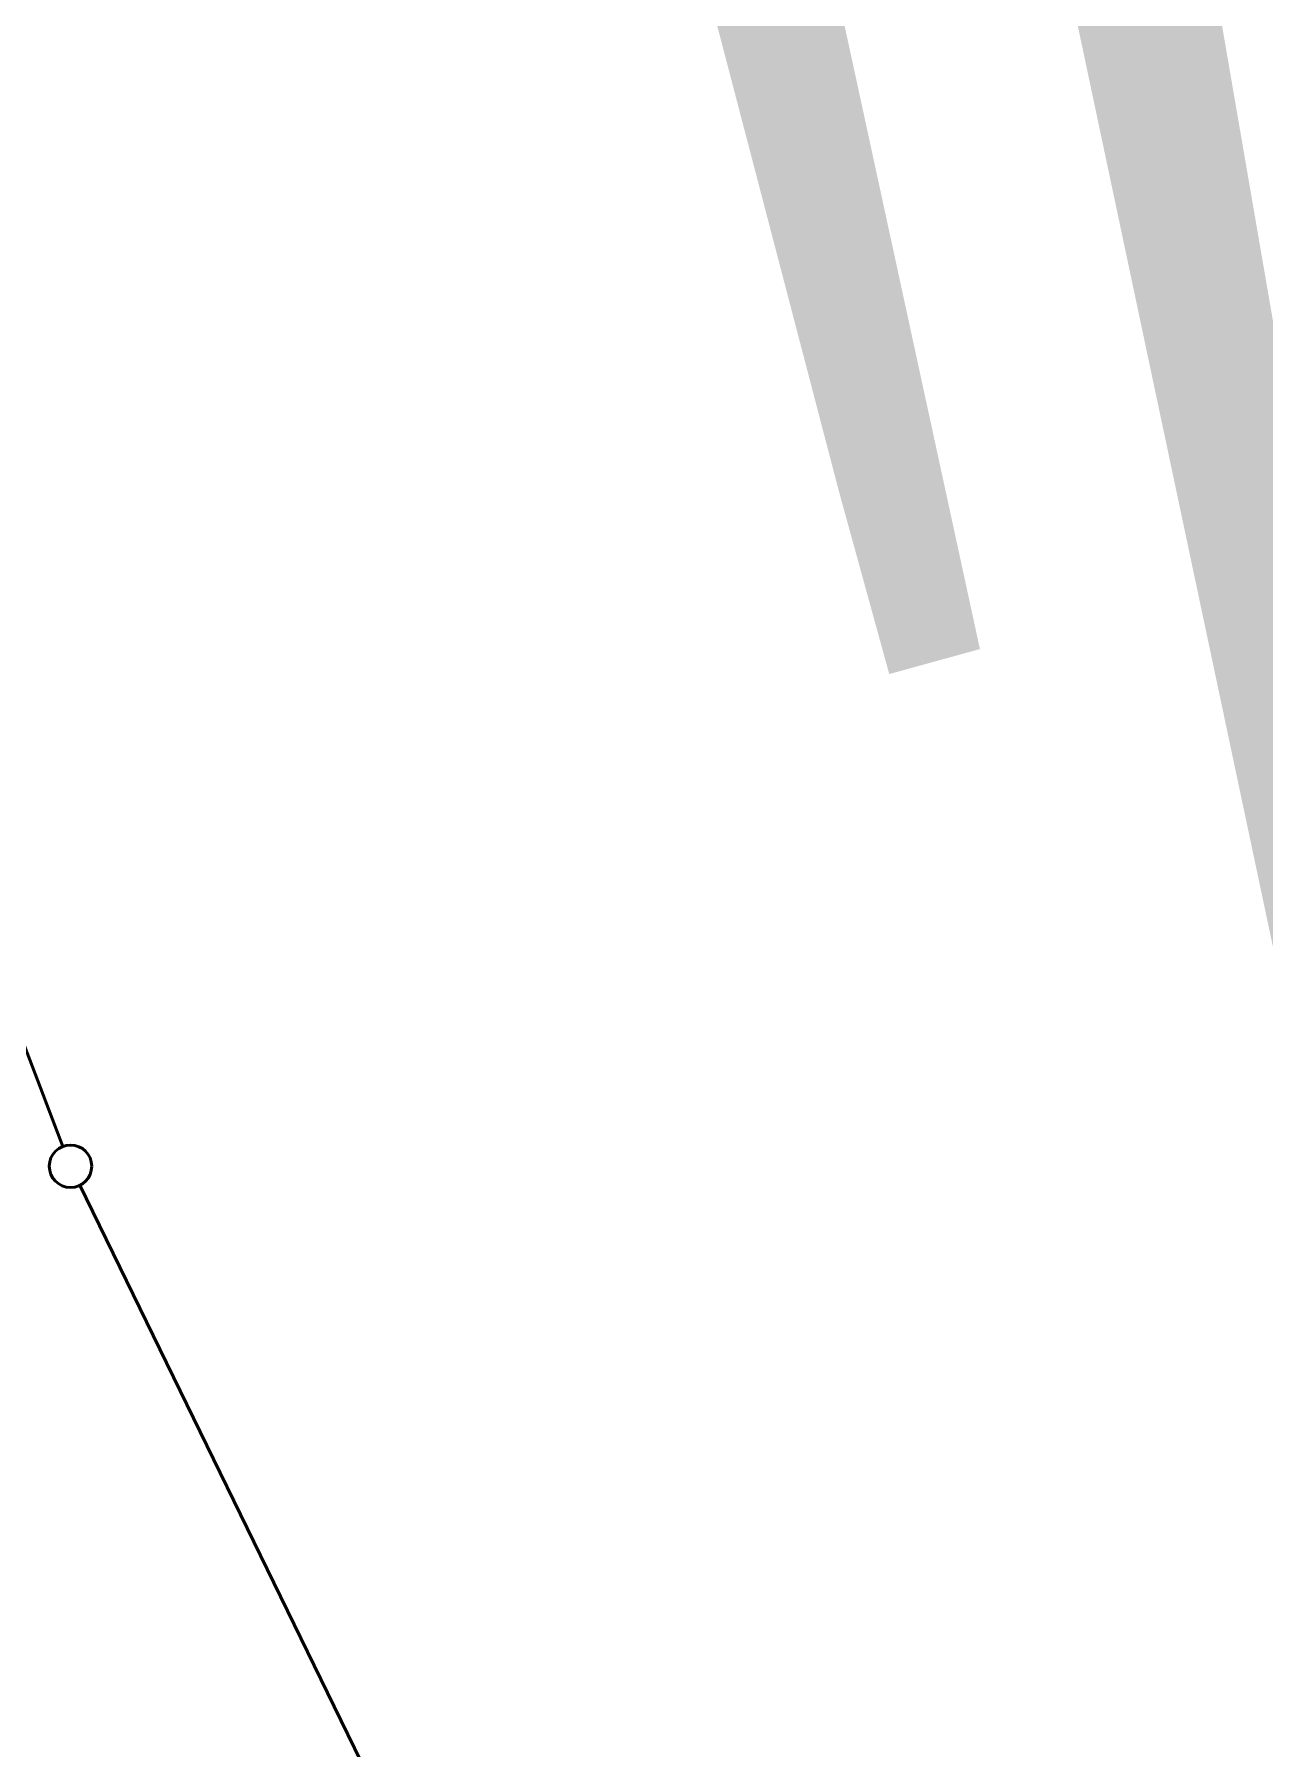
# Model space of a CAD drawing. Extents: x 9060 to 19887, y -4671 to 10703.
# Drawn here: x 10322.6 to 10372.2, y 9914.7 to 9983.8 of the extents above; entities that cross this region are included whole.
import ezdxf

# ---------------------------------------------------------------- set-up
doc = ezdxf.new("R2010")
doc.units = 0
doc.linetypes.add('CONTINU', pattern=[0])
doc.layers.add('-СЕТИ', color=250, linetype='Continuous', lineweight=50)
doc.layers.add('МГТ_НВК_К2_переустройство', color=30, linetype='К2', lineweight=50)
doc.layers.add('МГТ_ГП_ЗДАНИЯ', color=12, linetype='Continuous', lineweight=50, true_color=0xbd0000)
doc.styles.get("Standard").update_dxf_attribs({"font": 'arial.ttf'})
doc.linetypes.add('К2', pattern='A,15,-0.65,["K2",Standard,S=1,R=0,X=0,Y=-1.25],-4.2', length=19.85)

# ---------------------------------------------------------------- blocks, each defined once
blk = doc.blocks.new('НВК_переустройства_М.Пасс.(корр. 08.2017)')
at = {"layer": 'МГТ_НВК_К2_переустройство'}
for p, q in [((10312.244, 9969.067), (10323.745, 9939.003)), ((10324.407, 9937.472), (10338.878, 9907.835))]:
    blk.add_line(p, q, dxfattribs=at)
at = {"layer": 'МГТ_НВК_К2_переустройство', "linetype": 'CONTINU'}
blk.add_circle((10324.05, 9938.203), 0.855, dxfattribs=at)

msp = doc.modelspace()

# ---------------------------------------------------------------- hatches: boundary and pattern name
at = {"layer": 'МГТ_ГП_ЗДАНИЯ', "lineweight": 30, "true_color": 0xf6dfe2, "transparency": 33554610}
h = msp.add_hatch(color=254, dxfattribs=at)
h.dxf.hatch_style = 1
edge = h.paths.add_edge_path()
edge.add_line((10357.038, 9958.028), (10360.692, 9959.035))
edge.add_line((10360.692, 9959.035), (10334.381, 10080.187))
edge.add_arc((9359.038, 9868.364), 998.08, 12.253079, 15.107684)
edge.add_line((10322.622, 10128.497), (10286.514, 10262.248))
edge.add_arc((9516.017, 10054.241), 798.08, 15.107684, 20.830796)
edge.add_line((10261.93, 10338.046), (10253.124, 10361.191))
edge.add_line((10253.124, 10361.191), (10247.888, 10359.679))
edge.add_line((10247.888, 10359.679), (10254.258, 10337.611))
edge.add_line((10254.258, 10337.611), (10268.441, 10289.691))
edge.add_arc((8152.541, 9663.416), 2206.638, 14.93145, 16.48798, ccw=False)
edge.add_line((10284.672, 10231.985), (10324.234, 10083.083))
edge.add_line((10324.234, 10083.083), (10355.018, 9965.361))
edge.add_line((10355.018, 9965.361), (10357.038, 9958.028))
h = msp.add_hatch(color=254, dxfattribs=at)
h.dxf.hatch_style = 1
h.paths.add_polyline_path([(10379.321, 9914.852), (10363.044, 9991.648), (10339.052, 10101.23), (10290.488, 10282.512), (10278.422, 10318.541), (10280.287, 10319.2), (10296.626, 10277.926), (10311.81, 10234.503), (10345.627, 10107.127), (10365.114, 10015.081), (10382.274, 9915.559)])

# ---------------------------------------------------------------- next in the draw order: block references
at = {"layer": '-СЕТИ'}
msp.add_blockref('НВК_переустройства_М.Пасс.(корр. 08.2017)', (0, 0), dxfattribs=at)

doc.saveas('drawing.dxf')
